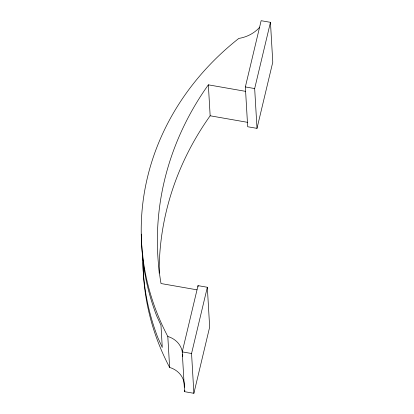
<?xml version="1.0" encoding="UTF-8"?>
<svg xmlns="http://www.w3.org/2000/svg" width="414" height="414" viewBox="0 0 414 414"><rect width="100%" height="100%" fill="white"/><g stroke="black" fill="none" stroke-linecap="round" stroke-linejoin="round"><path stroke-width="0.62" d="M182.238 351.869L198.016 285.634L207.336 287.264L209.66 327.065L193.881 393.3L184.566 391.67L182.238 351.869L191.558 353.499L193.881 393.3M245.357 86.935L261.136 20.7L270.451 22.33L272.779 62.131L257.001 128.366L247.681 126.736L245.357 86.935L254.672 88.565L257.001 128.366M182.797 355.041L182.496 356.294A22.133 19.598 -3.3 0 0 182.553 354.156M191.558 353.499L207.336 287.264M254.672 88.565L270.451 22.33M184.566 391.67L184.867 390.423M197.012 289.836L161.01 283.538A326.035 288.646 -3.3 0 1 208.345 84.834L245.616 91.354M208.345 84.834L210.157 115.791L247.422 122.311M198.016 285.634L198.094 286.897M259.702 27.215A33.689 29.824 -3.3 0 1 238.816 38.419A285.805 253.026 -3.3 0 0 167.81 336.473L169.621 367.43A22.133 19.598 -3.3 0 1 184.308 387.245M167.81 336.473A22.133 19.598 -3.3 0 1 182.346 352.029M142.773 254.962A285.805 253.026 -3.3 0 0 157.967 337.964L162.272 347.434L160.979 325.321L156.673 315.851A285.805 253.026 -3.3 0 1 141.474 234.143M169.621 367.43A285.805 253.026 -3.3 0 1 143.032 262.616M159.183 273.193A326.035 288.646 -3.3 0 1 210.157 115.791"/></g></svg>
